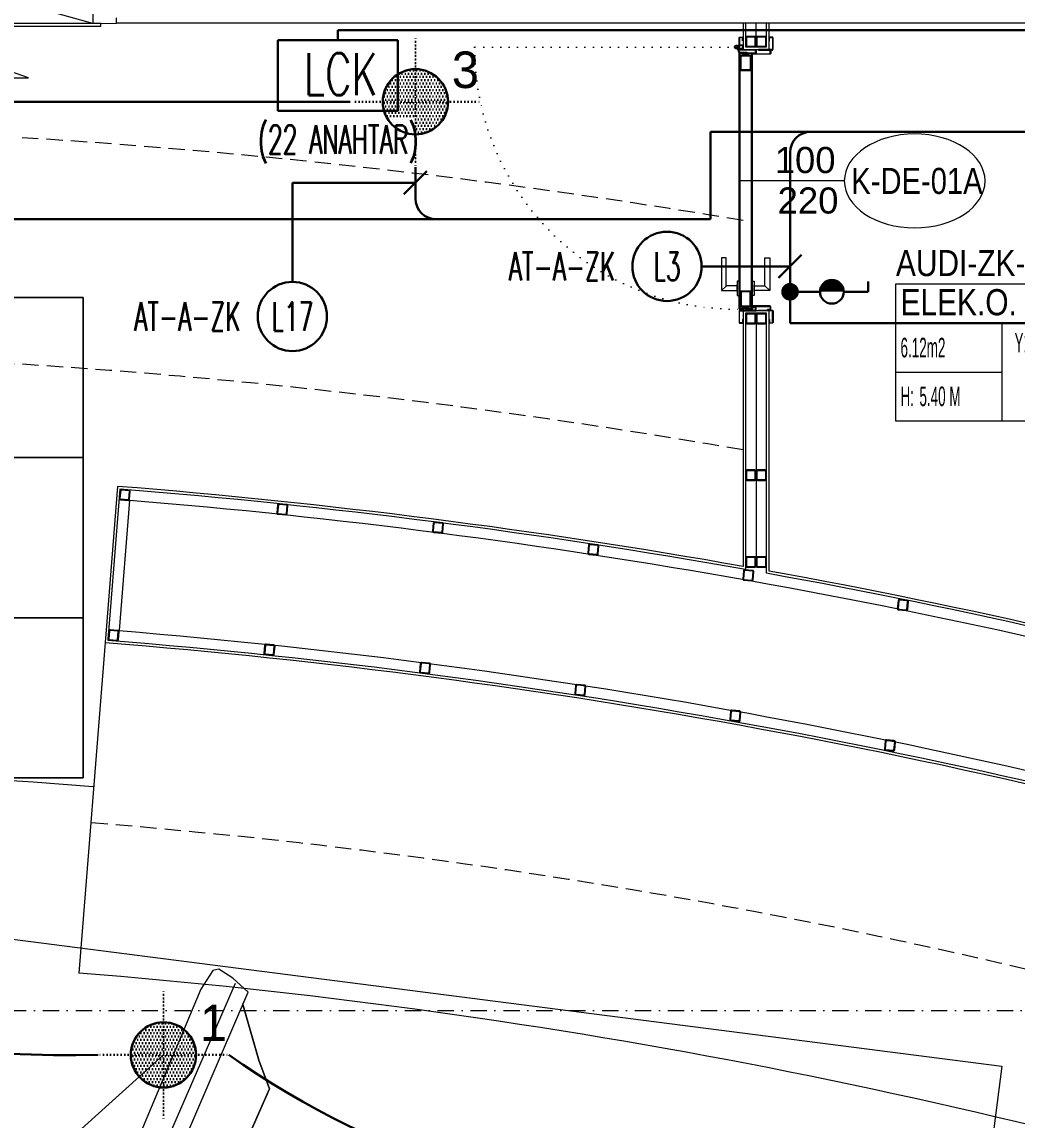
# Model space of a CAD drawing. Extents: x -1701 to 23780, y -363 to 7742.
# Drawn here: x 4251.3 to 4632.5, y 1943 to 2363.6 of the extents above; entities that cross this region are included whole.
import ezdxf
from ezdxf.enums import TextEntityAlignment as Align

# ---------------------------------------------------------------- set-up
doc = ezdxf.new("R2010")
doc.units = 0
doc.header["$LTSCALE"] = 25
doc.header["$MEASUREMENT"] = 0
doc.header["$PDMODE"] = 1
for name, pattern in [('Audi$0$DASHDOT2', [0.5, 0.25, -0.125, 0, -0.125]), ('Audi$0$DOT2', [0.125, 0, -0.125]), ('Audi$0$HIDDEN', [0.375, 0.25, -0.125]), ('DOT2', [0.125, 0, -0.125])]:
    doc.linetypes.add(name, pattern=pattern)
doc.layers.get('0').update_dxf_attribs({"color": 9, "lineweight": 9})
for name, color, linetype, lineweight in [('31', 9, 'Continuous', 9), ('Audi$0$04', 8, 'Continuous', 9), ('Audi$0$05', 8, 'Continuous', 9), ('Audi$0$06B', 8, 'Continuous', 9), ('Audi$0$06C', 8, 'Continuous', 9), ('Audi$0$06D', 8, 'Continuous', 9), ('Audi$0$10', 8, 'Continuous', 9), ('Audi$0$11', 8, 'Continuous', 9), ('Audi$0$14', 8, 'Continuous', 9), ('Audi$0$20', 8, 'Audi$0$DOT2', 9), ('Audi$0$21', 8, 'Continuous', 9), ('Audi$0$22', 8, 'Continuous', 9), ('Audi$0$24', 8, 'Audi$0$DASHDOT2', 9), ('Audi$0$32-ekipman', 8, 'Continuous', 9), ('Audi$0$35', 8, 'Continuous', 9), ('E-ANAHTAR (ETANŞ)', 7, 'Continuous', 30), ('E-Aydınlatma', 7, 'Continuous', 30), ('E-KABLO', 7, 'Continuous', 30), ('E-LİNYE', 7, 'Continuous', 30), ('E-OTOMASYON LOKAL KUMANDA TUŞ TAKIMI', 7, 'Continuous', 30), ('E-YAZI', 7, 'Continuous', 30), ('E-YUKARI ÇIKAN HAT', 7, 'Continuous', 30)]:
    doc.layers.add(name, color=color, linetype=linetype, lineweight=lineweight)
doc.styles.add('Audi$0$Arial', font='arial.ttf', dxfattribs={"height": 2.5})
doc.styles.add('Audi$0$MuuM_TEXT-STANDART', font='ARIALN.TTF')
doc.styles.add('E-YAZI', font='txttw.shx')
doc.styles.add('TX-TEXT', font='')
doc.styles.get('TX-TEXT').set_extended_font_data('TrSah Futura Lt BT')

# ---------------------------------------------------------------- blocks, each defined once
blk = doc.blocks.new('Audi$0$gr-p-barel kilitli kapı kolu')
at = {"flags": 128}
for points in [[(-0.9, 0.8), (-0.9, 4.9), (-11.7, 4.9), (-11.7, 6.7), (0.9, 6.7), (0.9, 0.8)], [(-0.8, 5), (0.8, 6.6)]]:
    blk.add_lwpolyline(points, dxfattribs=at)
blk.add_lwpolyline([(-2.75, 0), (-2.75, 0.7), (2.75, 0.7), (2.75, 0)])
blk.add_lwpolyline([(-1.3, 0.7), (1.3, 0.7), (1.3, 0.8), (-1.3, 0.8)], close=True)
blk = doc.blocks.new('Audi$0$prf-scr2')
at = {"linetype": 'Audi$0$DOT2', "ltscale": 10}
blk.add_line((0, 0.19), (0, -1.06), dxfattribs=at)
for p, q in [((0.09, -0.24), (-0.09, -0.2)), ((-0.09, -0.24), (0.09, -0.28)), ((0.09, -0.32), (-0.09, -0.28)), ((-0.09, -0.32), (0.09, -0.36)), ((0.09, -0.4), (-0.09, -0.36)), ((-0.09, -0.4), (0.09, -0.44)), ((0.09, -0.48), (-0.09, -0.44)), ((-0.09, -0.48), (0.09, -0.52)), ((0.09, -0.56), (-0.09, -0.52)), ((-0.09, -0.56), (0.09, -0.6)), ((0.09, -0.64), (-0.09, -0.6)), ((-0.09, -0.64), (0.09, -0.68)), ((0.09, -0.72), (-0.09, -0.68)), ((-0.09, -0.72), (0.09, -0.76)), ((0.06, -0.84), (-0.08, -0.76)), ((-0.07, -0.8), (0.06, -0.84)), ((0.09, -0.17), (0, -0.15)), ((0, -0.18), (0.09, -0.2))]:
    blk.add_line(p, q)
blk.add_lwpolyline([(0.23, 0), (-0.23, 0), (-0.23, -0.01), (-0.12, -0.14), (0.12, -0.14), (0.23, -0.01), (0.23, 0)], close=True)
for points in [[(0.23, -0.01), (-0.23, -0.01)], [(-0.09, -0.14), (-0.09, -0.2), (-0.12, -0.22), (-0.12, -0.23), (-0.09, -0.24), (-0.09, -0.28), (-0.12, -0.3), (-0.12, -0.31), (-0.09, -0.32), (-0.09, -0.36), (-0.12, -0.38), (-0.12, -0.39), (-0.09, -0.4), (-0.09, -0.44), (-0.12, -0.46), (-0.12, -0.46), (-0.09, -0.48), (-0.09, -0.52), (-0.12, -0.54), (-0.12, -0.54), (-0.09, -0.56), (-0.09, -0.6), (-0.12, -0.62), (-0.12, -0.62), (-0.09, -0.64), (-0.09, -0.68), (-0.12, -0.69), (-0.12, -0.7), (-0.09, -0.72), (-0.09, -0.73), (-0.08, -0.76), (-0.1, -0.77), (-0.1, -0.78), (-0.07, -0.8), (-0.01, -0.94), (0, -0.95), (0.01, -0.94), (0.08, -0.76), (0.09, -0.76), (0.12, -0.74), (0.12, -0.73), (0.09, -0.72), (0.09, -0.68), (0.12, -0.66), (0.12, -0.66), (0.09, -0.64), (0.09, -0.6), (0.12, -0.58), (0.12, -0.58), (0.09, -0.56), (0.09, -0.52), (0.12, -0.5), (0.12, -0.5), (0.09, -0.48), (0.09, -0.44), (0.12, -0.43), (0.12, -0.42), (0.09, -0.4), (0.09, -0.36), (0.12, -0.35), (0.12, -0.34), (0.09, -0.32), (0.09, -0.28), (0.12, -0.27), (0.12, -0.26), (0.09, -0.24), (0.09, -0.2), (0.12, -0.19), (0.12, -0.18), (0.09, -0.17), (0.09, -0.14)]]:
    blk.add_lwpolyline(points)
blk = doc.blocks.new('Audi$0$K-SAC-01')
at = {"layer": 'Audi$0$10'}
for points in [[(-4.6, 11.2, -0.414214), (-4.5, 11.3), (-0.1, 11.3, -0.414214), (0, 11.2), (0, 5.9), (0.2, 5.9), (0.2, 11.2, 0.414214), (-0.1, 11.5), (-4.5, 11.5, 0.414214), (-4.8, 11.2), (-4.8, 10.3, 0.414214), (-4.5, 10), (-3.4, 10), (-3.4, 10.2), (-4.5, 10.2, -0.414214), (-4.6, 10.3)], [(0.2, 10.3, -0.414214), (0.5, 10.6), (1.5, 10.6, -0.414214), (1.8, 10.3), (1.8, 3.9, -0.414214), (1.5, 3.6, -0.414214), (1.2, 3.9), (1.2, 4.8), (0.2, 4.8), (0.2, -1.2, -0.414214), (-0.1, -1.5), (-4.5, -1.5, -0.414214), (-4.8, -1.2), (-4.8, -0.3, -0.414214), (-4.5, 0), (-3.4, 0), (-3.4, -0.2), (-4.5, -0.2, 0.414214), (-4.6, -0.3), (-4.6, -1.2, 0.414214), (-4.5, -1.3), (-0.1, -1.3, 0.414214), (0, -1.2), (0, 5), (1.4, 5), (1.4, 3.9, 0.414214), (1.5, 3.8, 0.414214), (1.6, 3.9), (1.6, 10.3, 0.414214), (1.5, 10.4), (0.5, 10.4, 0.414214), (0.4, 10.3), (0.4, 9.4), (0.2, 9.4)], [(99.8, 10.3, 0.414214), (99.5, 10.6), (98.5, 10.6, 0.414214), (98.2, 10.3), (98.2, 3.9, 0.414214), (98.5, 3.6, 0.414214), (98.8, 3.9), (98.8, 4.8), (99.8, 4.8), (99.8, -1.2, 0.414214), (100.1, -1.5), (104.5, -1.5, 0.414214), (104.8, -1.2), (104.8, -0.3, 0.414214), (104.5, 0), (103.4, 0), (103.4, -0.2), (104.5, -0.2, -0.414214), (104.6, -0.3), (104.6, -1.2, -0.414214), (104.5, -1.3), (100.1, -1.3, -0.414214), (100, -1.2), (100, 5), (98.6, 5), (98.6, 3.9, -0.414214), (98.5, 3.8, -0.414214), (98.4, 3.9), (98.4, 10.3, -0.414214), (98.5, 10.4), (99.5, 10.4, -0.414214), (99.6, 10.3), (99.6, 9.4), (99.8, 9.4)], [(104.6, 11.2, 0.414214), (104.5, 11.3), (100.1, 11.3, 0.414214), (100, 11.2), (100, 5.9), (99.8, 5.9), (99.8, 11.2, -0.414214), (100.1, 11.5), (104.5, 11.5, -0.414214), (104.8, 11.2), (104.8, 10.3, -0.414214), (104.5, 10), (103.4, 10), (103.4, 10.2), (104.5, 10.2, 0.414214), (104.6, 10.3)], [(-0.38, -2.01), (1, -1.37), (1, 1.5), (1.2, 1.5), (1.2, -1.5), (-0.27, -2.18, -14.796002)]]:
    blk.add_lwpolyline(points, format="xyb", close=True, dxfattribs=at)
for points in [[(98.8, 0.15), (98.8, 2.15), (99.1, 2.15), (99.1, 3.19), (1.5, 3.19), (1.5, 2.15), (1.8, 2.15), (1.8, 0.15), (1.5, 0.15), (1.5, 1.85), (1.2, 1.85), (1.2, 3.49), (99.4, 3.49), (99.4, 1.85), (99.1, 1.85), (99.1, 0.15)], [(98.8, 2.15), (98.8, 0.15), (99.4, 0.15), (99.4, -1.5), (1.2, -1.5), (1.2, 0.15), (1.8, 0.15), (1.8, 2.15), (2.1, 2.15), (2.1, -0.15), (1.5, -0.15), (1.5, -1.2), (99.1, -1.2), (99.1, -0.15), (98.5, -0.15), (98.5, 2.15), (98.8, 2.15)]]:
    blk.add_lwpolyline(points, dxfattribs=at)
for points in [[(2.1, 3), (8.1, 3), (8.1, -1), (2.1, -1)], [(2.4, 2.7), (7.8, 2.7), (7.8, -0.7), (2.4, -0.7)], [(98.5, 3), (92.5, 3), (92.5, -1), (98.5, -1)], [(98.2, 2.7), (92.8, 2.7), (92.8, -0.7), (98.2, -0.7)]]:
    blk.add_lwpolyline(points, close=True, dxfattribs=at)
blk.add_circle((-0.95, -2.5), 0.55, dxfattribs=at)
at = {"layer": 'Audi$0$20', "linetype": 'Audi$0$HIDDEN'}
for points in [[(-0.2, -1.3), (-0.2, 0), (-1.7, 0), (-1.7, -1.3)], [(-0.4, -1.99), (-0.4, -0.2), (-1.5, -0.2), (-1.5, -1.99)]]:
    blk.add_lwpolyline(points, dxfattribs=at)
at = {"layer": 'Audi$0$20'}
blk.add_lwpolyline([(-0.95, -2.5), (-0.95, -102.85)], dxfattribs=at)
blk.add_arc((-0.95, -2.5), 100.35, 270, 1.5131, dxfattribs=at)
at = {"layer": 'Audi$0$06B'}
blk.add_blockref('Audi$0$gr-p-barel kilitli kapı kolu', (91.4, 3.51), dxfattribs=at)
at = {"layer": 'Audi$0$06B', "xscale": -1, "rotation": 180}
blk.add_blockref('Audi$0$gr-p-barel kilitli kapı kolu', (91.4, -1.51), dxfattribs=at)
at = {"layer": 'Audi$0$10', "xscale": -1, "rotation": 90}
blk.add_blockref('Audi$0$prf-scr2', (1.5, 1), dxfattribs=at)
at = {"layer": 'Audi$0$10', "rotation": 270}
blk.add_blockref('Audi$0$prf-scr2', (99.1, 1.22), dxfattribs=at)
blk = doc.blocks.new('Audi$0$Prf-40x40')
for points in [[(1.5, -2), (-1.5, -2, -0.414214), (-2, -1.5), (-2, 1.5, -0.414214), (-1.5, 2), (1.5, 2, -0.414214), (2, 1.5), (2, -1.5, -0.414214)], [(1.5, -1.7), (-1.5, -1.7, -0.414214), (-1.7, -1.5), (-1.7, 1.5, -0.414214), (-1.5, 1.7), (1.5, 1.7, -0.414214), (1.7, 1.5), (1.7, -1.5, -0.414214)]]:
    blk.add_lwpolyline(points, format="xyb", close=True)
at = {"color": 252}
blk.add_point((0, 0), dxfattribs=at)
blk = doc.blocks.new('Audi$0$P-AKS_AUDI')
at = {"layer": 'Audi$0$24'}
blk.add_lwpolyline([(-3840, -800), (360, -800)], dxfattribs=at)
blk = doc.blocks.new('Audi$0$0_roomno2-flat-2')
at = {"layer": 'Audi$0$21'}
blk.add_lwpolyline([(96.88, -52.5), (0, -52.5), (0, 0), (96.88, 0)], close=True, dxfattribs=at)
for points in [[(0, -15), (96.88, -15)], [(40.62, -15), (40.62, -52.5)], [(59.38, -15), (59.38, -52.5)], [(78.12, -15), (78.12, -52.5)], [(0, -33.75), (40.62, -33.75)]]:
    blk.add_lwpolyline(points, dxfattribs=at)
at = {"layer": 'Audi$0$21', "style": 'Audi$0$MuuM_TEXT-STANDART', "width": 0.6}
blk.add_text('H:', height=7.5, dxfattribs=at).set_placement((1.75, -43.04), align=Align.MIDDLE_LEFT)
at = {"layer": 'Audi$0$21', "style": 'Audi$0$Arial'}
blk.add_attdef('ODANO', (0, 5.85), '', height=10, dxfattribs=at)
blk.add_attdef('MEKANADI', text='', height=10, dxfattribs=at).set_placement((1.75, -15), align=Align.BOTTOM_LEFT)
at = {"layer": 'Audi$0$21', "style": 'Audi$0$MuuM_TEXT-STANDART', "width": 0.6}
for tag, p in [('M2', (1.75, -24.38)), ('TEMIZTAVANYUKSEKLIGI', (9, -43.04))]:
    blk.add_attdef(tag, text='', height=7.5, dxfattribs=at).set_placement(p, align=Align.MIDDLE_LEFT)
for tag, p in [('YER01', (50, -22.5)), ('TAVAN01', (68.75, -22.5)), ('DUVAR01', (87.5, -22.5)), ('YER02', (50, -33.75)), ('TAVAN02', (68.75, -33.75)), ('DUVAR02', (87.5, -33.75)), ('YER03', (50, -45)), ('TAVAN03', (68.75, -45)), ('DUVAR03', (87.5, -45))]:
    blk.add_attdef(tag, text='', height=7.5, dxfattribs=at).set_placement(p, align=Align.MIDDLE_CENTER)
blk = doc.blocks.new('Audi$0$p-krt-yangindolabi_vw')
at = {"linetype": 'Continuous'}
blk.add_lwpolyline([(-37.41, 54.8), (-36, 58.78), (-36, 44.76), (-47.25, 40.82), (-24.75, 40.82), (-36, 36.88), (-36, 25.98)], dxfattribs=at)
for points in [[(-36, 58.78), (-37.41, 54.8)], [(-36, 58.78), (-34.59, 54.8)]]:
    blk.add_lwpolyline(points)
for points in [[(-72, 20), (-75, 20), (-75, 21), (3, 21), (3, 20)], [(-72, 0), (0, 0), (0, 20), (-72, 20)], [(0, 20), (-72, 0), (0, 0)]]:
    blk.add_lwpolyline(points, close=True)
blk = doc.blocks.new('Audi$0$p-zemin kat')
at = {"layer": 'Audi$0$06D'}
for points in [[(4532.5, 2357.5), (4532.5, 2363)], [(4532.5, 2248.5), (4532.5, 2158.29)]]:
    blk.add_lwpolyline(points, dxfattribs=at)
blk.add_lwpolyline([(4762.5, 2096.54, 0.047625), (4292.46, 2180.34), (4288.5, 2130.49, -0.050892), (4780.05, 2039.53, -0.049178)], format="xyb", dxfattribs=at)
at = {"layer": 'Audi$0$11'}
for points in [[(4197.5, 2363), (4287.5, 2363.15)], [(4527.5, 2363), (4527.5, 2353), (4537.5, 2353), (4537.5, 2363)], [(4528.5, 2363), (4528.5, 2354), (4536.5, 2354), (4536.5, 2363)]]:
    blk.add_lwpolyline(points, dxfattribs=at)
for points in [[(4762.5, 2101.73, 0.022939), (4537.5, 2153.27), (4537.5, 2230), (4537.5, 2230), (4537.5, 2253), (4527.5, 2253), (4527.5, 2240), (4527.5, 2240), (4527.5, 2230), (4527.5, 2230), (4527.5, 2155.06, 0.024009), (4287.87, 2185.72), (4283.12, 2125.91, -0.05155), (4780.05, 2034.32, -0.05155)], [(4762.5, 2100.69, 0.02305), (4536.5, 2152.43), (4536.5, 2230), (4536.5, 2252), (4528.5, 2252), (4528.5, 2240), (4528.5, 2230), (4528.5, 2153.87, 0.024028), (4288.79, 2184.65), (4284.2, 2126.83, -0.051333), (4779.25, 2035.6, -0.051333)]]:
    blk.add_lwpolyline(points, format="xyb", dxfattribs=at)
at = {"layer": 'Audi$0$14'}
blk.add_lwpolyline([(4782.5, 2365), (4782.5, 2363.15), (4287.5, 2363.15), (4287.5, 2365.15)], dxfattribs=at)
at = {"layer": 'Audi$0$20', "linetype": 'Audi$0$HIDDEN', "lineweight": 0}
blk.add_arc((4088.57, -323.37), 2647.53, 80.45701, 156.55486, dxfattribs=at)
at = {"rotation": 270}
blk.add_blockref('Audi$0$K-SAC-01', (4527.5, 2353), dxfattribs=at)
ref = blk.add_blockref('Audi$0$0_roomno2-flat-2', (4586.07, 2263.25))
ref.add_attrib('ODANO', 'AUDI-ZK-10', dxfattribs={"layer": 'Audi$0$21', "height": 10, "style": 'Audi$0$MuuM_TEXT-STANDART'}).set_placement((4586.07, 2263.25), align=Align.BOTTOM_LEFT)
ref.add_attrib('MEKANADI', 'ELEK.O.', dxfattribs={"layer": 'Audi$0$21', "height": 10, "style": 'Audi$0$MuuM_TEXT-STANDART'}).set_placement((4587.82, 2248.25), align=Align.BOTTOM_LEFT)
ref.add_attrib('M2', '6.12m2', dxfattribs={"layer": 'Audi$0$21', "height": 7.5, "style": 'Audi$0$MuuM_TEXT-STANDART', "width": 0.6}).set_placement((4587.82, 2238.88), align=Align.MIDDLE_LEFT)
ref.add_attrib('TEMIZTAVANYUKSEKLIGI', '5.40 M', dxfattribs={"layer": 'Audi$0$21', "height": 7.5, "style": 'Audi$0$MuuM_TEXT-STANDART', "width": 0.6}).set_placement((4595.07, 2220.21), align=Align.MIDDLE_LEFT)
ref.add_attrib('YER01', 'Y10', dxfattribs={"layer": 'Audi$0$21', "height": 7.5, "style": 'Audi$0$MuuM_TEXT-STANDART', "width": 0.6}).set_placement((4636.07, 2240.75), align=Align.MIDDLE_CENTER)
ref.add_attrib('TAVAN01', 'T09', dxfattribs={"layer": 'Audi$0$21', "height": 7.5, "style": 'Audi$0$MuuM_TEXT-STANDART', "width": 0.6}).set_placement((4654.82, 2240.75), align=Align.MIDDLE_CENTER)
ref.add_attrib('DUVAR01', 'D07', dxfattribs={"layer": 'Audi$0$21', "height": 7.5, "style": 'Audi$0$MuuM_TEXT-STANDART', "width": 0.6}).set_placement((4673.57, 2240.75), align=Align.MIDDLE_CENTER)
at = {"layer": 'Audi$0$10', "xscale": -1}
for p in [(4530.5, 2356), (4534.5, 2356), (4530.5, 2250), (4534.5, 2250), (4530.5, 2190), (4534.5, 2190), (4530.5, 2156.79), (4534.5, 2156.79)]:
    blk.add_blockref('Audi$0$Prf-40x40', p, dxfattribs=at)
at = {"layer": 'Audi$0$10', "xscale": -0.9999999999999998, "rotation": 354.7956545094888}
for p in [(4290.67, 2182.47), (4351.07, 2176.92), (4410.68, 2169.95), (4470.16, 2161.53), (4529.51, 2151.64), (4588.72, 2140.27), (4286.36, 2128.68), (4346.1, 2123.14), (4405.72, 2116.17), (4465.2, 2107.75), (4524.55, 2097.85), (4583.76, 2086.49)]:
    blk.add_blockref('Audi$0$Prf-40x40', p, dxfattribs=at)
at = {"layer": 'Audi$0$24'}
blk.add_blockref('Audi$0$P-AKS_AUDI', (4722.5, 2785), dxfattribs=at)
at = {"layer": 'Audi$0$32-ekipman', "xscale": -1, "rotation": 180}
blk.add_blockref('Audi$0$p-krt-yangindolabi_vw', (4278.5, 2383), dxfattribs=at)
blk = doc.blocks.new('Audi$0$0_doorno')
blk.add_lwpolyline([(4.5, 0), (12.5, 0)])
blk.add_ellipse((-0.891, 0), major_axis=(-5.391, 0), ratio=0.666667)
at = {"style": 'Audi$0$Arial'}
blk.add_attdef('YUKSEKLIK', text='', height=2, dxfattribs=at).set_placement((5, 12.3), align=Align.TOP_LEFT)
blk.add_attdef('KAPINO', text='', height=2, dxfattribs=at).set_placement((0, 0), align=Align.MIDDLE)
blk.add_attdef('GENISLIK', text='', height=2, dxfattribs=at).set_placement((5, -3.789), align=Align.BOTTOM_LEFT)
blk = doc.blocks.new('Audi$0$Group-322-1')
for p, q in [((384781.331, 69370.2105), (384781.2966, 69370.1597)), ((384781.5743, 69369.9737), (384781.331, 69370.2105)), ((384781.2966, 69370.1597), (384781.2703, 69370.0916)), ((384781.2703, 69370.0916), (384781.2557, 69370.0172)), ((384781.2352, 69370.0373), (384781.1991, 69370.0045)), ((384781.2557, 69370.0172), (384781.2352, 69370.0373)), ((384781.9623, 69369.3941), (384781.2557, 69370.0169)), ((384781.2557, 69370.0169), (384781.2754, 69369.9991)), ((384781.1619, 69369.9731), (384781.1407, 69369.9383)), ((384781.1991, 69370.0045), (384781.1619, 69369.9731)), ((384781.784, 69369.4706), (384781.1997, 69370.004)), ((384781.6545, 69369.8691), (384781.5743, 69369.9737)), ((384781.1407, 69369.9383), (384781.6919, 69369.4347)), ((384781.7823, 69369.6607), (384781.6545, 69369.8691)), ((384781.9441, 69369.4245), (384781.7823, 69369.6607)), ((384781.6228, 69369.4109), (384781.7921, 69369.4695)), ((384781.7921, 69369.4695), (384781.8013, 69369.4647)), ((384781.8013, 69369.4647), (384781.8317, 69369.4193)), ((384781.8241, 69369.4453), (384781.8377, 69369.4563)), ((384781.8377, 69369.4563), (384781.862, 69369.4435)), ((384781.862, 69369.4435), (384781.8993, 69369.4183)), ((384781.9863, 69369.3597), (384781.9441, 69369.4245)), ((384781.6183, 69369.395), (384781.6228, 69369.4109)), ((384781.6494, 69369.3621), (384781.6183, 69369.395)), ((384781.7937, 69369.3845), (384781.6889, 69369.3595)), ((384781.7664, 69369.3807), (384781.9464, 69369.2177)), ((384781.8226, 69369.3912), (384781.7937, 69369.3845)), ((384781.8894, 69369.3631), (384781.8226, 69369.3912)), ((384781.8317, 69369.4193), (384781.8727, 69369.4049)), ((384781.8993, 69369.4183), (384781.9205, 69369.3851)), ((384781.9205, 69369.3851), (384781.9175, 69369.372)), ((384781.6889, 69369.3595), (384781.6494, 69369.3621)), ((384781.9084, 69369.3622), (384781.8894, 69369.3631)), ((384781.9175, 69369.372), (384781.9084, 69369.3622)), ((384781.9692, 69369.3081), (384781.9114, 69369.3606)), ((384781.97, 69369.3257), (384781.9863, 69369.3597)), ((384781.9978, 69369.329), (384781.9767, 69369.3483)), ((384781.9625, 69369.2298), (384782.008, 69369.3088)), ((384781.9659, 69369.2362), (384781.97, 69369.3257)), ((384782.008, 69369.3088), (384781.9978, 69369.329))]:
    blk.add_line(p, q)
blk.add_lwpolyline([(384781.331, 69370.2105), (384781.5743, 69369.9737), (384781.6545, 69369.8691), (384781.7823, 69369.6607), (384781.9441, 69369.4245), (384781.9863, 69369.3597), (384781.9796, 69369.3457), (384781.9978, 69369.329), (384782.008, 69369.3088), (384781.9659, 69369.2362), (384781.9464, 69369.2177), (384781.7687, 69369.3785), (384781.6889, 69369.3595), (384781.6494, 69369.3621), (384781.6183, 69369.395), (384781.6228, 69369.4109), (384781.6919, 69369.4347), (384781.1407, 69369.9383), (384781.1619, 69369.9731), (384781.1991, 69370.0045), (384781.2352, 69370.0373), (384781.2557, 69370.0169), (384781.2703, 69370.0916), (384781.2966, 69370.1597)], close=True)
blk = doc.blocks.new('Audi$0$Group-324-1')
for p, q in [((384781.7733, 69371.0498), (384781.7031, 69371.0121)), ((384782.5366, 69370.3335), (384781.7733, 69371.0498)), ((384781.7031, 69371.0121), (384781.6524, 69370.9735)), ((384782.4941, 69370.2883), (384781.7252, 69371.016)), ((384781.8057, 69371.015), (384782.0321, 69370.9999)), ((384782.0321, 69370.9999), (384782.1497, 69371.0007)), ((384782.1497, 69371.0007), (384782.6141, 69370.5571)), ((384781.6524, 69370.9735), (384781.6499, 69370.9499)), ((384781.6499, 69370.9499), (384781.7011, 69370.8824)), ((384781.7011, 69370.8824), (384782.4371, 69370.2063)), ((384782.6141, 69370.5571), (384782.5545, 69370.4624)), ((384782.5545, 69370.4624), (384782.5076, 69370.3596))]:
    blk.add_line(p, q)
blk.add_lwpolyline([(384782.6141, 69370.5571), (384782.1497, 69371.0007), (384782.0321, 69370.9999), (384781.8107, 69371.0146), (384781.7733, 69371.0498), (384781.7031, 69371.0121), (384781.6524, 69370.9735), (384781.6499, 69370.9499), (384781.7011, 69370.8824), (384782.4371, 69370.2063), (384782.5131, 69370.3555), (384782.5079, 69370.3604), (384782.5545, 69370.4624)], close=True)
blk = doc.blocks.new('Audi$0$p-audi_arac')
at = {"layer": 'Audi$0$06D', "lineweight": 0, "flags": 128}
blk.add_lwpolyline([(695.6, 0.8), (-4.4, 0.8), (-4.4, 400.8), (695.6, 400.8)], close=True, dxfattribs=at)
at = {"xscale": 99.99999999999999, "yscale": 99.99999999999999, "zscale": 99.99999999999999, "rotation": 117.1763778173342}
for name in ['Audi$0$Group-324-1', 'Audi$0$Group-322-1']:
    blk.add_blockref(name, (23745751.03, -31061967.79), dxfattribs=at)
blk = doc.blocks.new('Audi$0$Group-41-1')
for p, q in [((384804.5645, 69162.035), (384804.5645, 69161.585)), ((384805.1779, 69162.035), (384804.5645, 69162.035)), ((384805.1779, 69161.585), (384805.1779, 69162.035)), ((384804.5645, 69161.585), (384805.1779, 69161.585))]:
    blk.add_line(p, q)
at = {"flags": 128}
blk.add_lwpolyline([(384804.5645, 69162.035), (384805.1779, 69162.035), (384805.1779, 69161.585), (384804.5645, 69161.585)], close=True, dxfattribs=at)
blk = doc.blocks.new('Audi$0$Group-42-1')
at = {"layer": 'Audi$0$05', "color": 7}
for p in [(-1.2267, 0), (-0.6133, 0), (0, 0)]:
    blk.add_blockref('Audi$0$Group-41-1', p, dxfattribs=at)
blk = doc.blocks.new('Audi')
at = {"layer": 'Audi$0$06C', "linetype": 'Continuous', "lineweight": 0}
blk.add_lwpolyline([(4283.12, 2125.91), (4273.07, 1999.31)], dxfattribs=at)
blk.add_arc((4088.57, -323.37), 2330, 72.7227, 85.45844, dxfattribs=at)
at = {"layer": 'Audi$0$20', "linetype": 'Audi$0$HIDDEN', "lineweight": 0}
blk.add_lwpolyline([(1754.32, 730, -0.342283), (4527.5, 2199.66, -0.342283)], format="xyb", dxfattribs=at)
at = {"layer": 'Audi$0$20', "linetype": 'Audi$0$HIDDEN'}
blk.add_lwpolyline([(4277.64, 2056.86, -0.053744), (4780.58, 1961.88, -0.051764)], format="xyb", dxfattribs=at)
at = {"layer": 'Audi$0$35'}
blk.add_arc((4088.57, -323.37), 2401.58, 85.46185, 153.71717, dxfattribs=at)
at = {"layer": 'Audi$0$04', "rotation": 172.6899395192608}
blk.add_blockref('Audi$0$p-audi_arac', (4622.37, 1965.03), dxfattribs=at)
at = {"layer": 'Audi$0$05', "color": 7, "xscale": 100, "yscale": 100, "zscale": 100, "rotation": 270}
blk.add_blockref('Audi$0$Group-42-1', (-6911928.78, 38482591.84), dxfattribs=at)
at = {"layer": 'Audi$0$10'}
blk.add_blockref('Audi$0$p-zemin kat', (0, 0), dxfattribs=at)
at = {"layer": 'Audi$0$22'}
ref = blk.add_blockref('Audi$0$0_doorno', (4588.8, 2302.7), dxfattribs=dict(at, xscale=-5, yscale=5, zscale=5))
ref.add_attrib('KAPINO', 'K-DE-01A', dxfattribs={"layer": '0', "height": 10, "style": 'Audi$0$Arial', "width": 0.8}).set_placement((4594.12, 2302.7), align=Align.MIDDLE)
ref.add_attrib('GENISLIK', '100', dxfattribs={"layer": '0', "height": 10, "style": 'Audi$0$Arial'}).set_placement((4539.64, 2302.7), align=Align.BOTTOM_LEFT)
ref.add_attrib('YUKSEKLIK', '220', dxfattribs={"layer": '0', "height": 10, "style": 'Audi$0$Arial'}).set_placement((4540.75, 2300.2), align=Align.TOP_LEFT)
blk = doc.blocks.new('p-bur-VW-spotlight')
at = {"layer": 'E-Aydınlatma'}
h = blk.add_hatch(dxfattribs=at)
h.set_pattern_fill('DOTS', color=4, scale=20)
edge = h.paths.add_edge_path()
edge.add_arc((0, 0), 12.5, 0, 360)
at = {"layer": 'E-Aydınlatma', "color": 4, "linetype": 'DOT2', "ltscale": 0.4}
for q in [(0, 25), (-25, 0), (0, -25), (25, 0)]:
    blk.add_line((0, 0), q, dxfattribs=at)
at = {"layer": 'E-Aydınlatma', "color": 4, "linetype": 'ByBlock'}
blk.add_circle((0, 0), 12.5, dxfattribs=at)
at = {"layer": 'E-Aydınlatma', "color": 4, "style": 'TX-TEXT', "text_generation_flag": 4}
blk.add_attdef('W', text='', height=14, rotation=180, dxfattribs=at).set_placement((19.53, 11.56), align=Align.MIDDLE_CENTER)
blk = doc.blocks.new('3.10 kotu elk')
at = {"color": 2, "linetype": 'ByBlock'}
ref = blk.add_blockref('p-bur-VW-spotlight', (4402, -1872), dxfattribs=at)
ref.add_attrib('W', '3', dxfattribs={"height": 14, "rotation": 180, "style": 'TX-TEXT', "text_generation_flag": 6}).set_placement((4421.15, -1870.93), align=Align.BOTTOM_CENTER)
blk = doc.blocks.new('100_OTOMASYON LOKAL KUMANDA TUŞ TAKIMI')
at = {"layer": 'E-OTOMASYON LOKAL KUMANDA TUŞ TAKIMI', "color": 4}
for p, q in [((-2.87, 0), (-2.87, 3.382)), ((-2.87, 3.382), (2.87, 3.382)), ((2.87, 3.382), (2.87, 0)), ((2.87, 0), (-2.87, 0))]:
    blk.add_line(p, q, dxfattribs=at)
at = {"layer": 'E-OTOMASYON LOKAL KUMANDA TUŞ TAKIMI', "color": 3, "style": 'E-YAZI', "width": 0.7}
blk.add_text('LCK', height=2, dxfattribs=at).set_placement((-1.624, 0.748))
blk = doc.blocks.new('100_ANAHTAR (ETANŞ)')
at = {"layer": 'E-ANAHTAR (ETANŞ)', "color": 4}
for p, q in [((0, 5.345), (-0.714, 5.345)), ((0, 3.673), (0, 5.345)), ((0, 2.053), (0, 0))]:
    blk.add_line(p, q, dxfattribs=at)
at = {"layer": 'E-ANAHTAR (ETANŞ)', "color": 4, "const_width": 0.81}
blk.add_lwpolyline([(0, 3.268, 0.414214), (-0.405, 2.863, 0.414214), (0, 2.458, 0.414214)], format="xyb", dxfattribs=at)
at = {"layer": 'E-ANAHTAR (ETANŞ)', "color": 4}
blk.add_circle((0, 2.863), 0.81, dxfattribs=at)

msp = doc.modelspace()

# ---------------------------------------------------------------- linework, layer by layer
msp.add_line((4354.88, 2264.06), (4354.88, 2302))
at = {"layer": '31'}
msp.add_lwpolyline([(4305.5, 1968), (4260.91, 1927.85)], dxfattribs=at)
at = {"layer": 'E-KABLO', "color": 5}
for p, q in [((4372.25, 2356.64), (4372.25, 2360.43)), ((4372.25, 2360.43), (4706.54, 2360.43))]:
    msp.add_line(p, q, dxfattribs=at)
at = {"layer": 'E-KABLO', "color": 6}
for p, q in [((4377, 2333), (4177, 2333)), ((4515.03, 2321.55), (4728.91, 2321.55)), ((4515.03, 2288), (4515.03, 2321.55)), ((4545.5, 2313.55), (4545.5, 2248.25)), ((4402, 2308), (4402, 2296)), ((4515.03, 2288), (2464.5, 2288)), ((4545.5, 2248.25), (4641.5, 2248.25))]:
    msp.add_line(p, q, dxfattribs=at)
for centre, radius, start, end in [((4553.5, 2313.55), 8, 90, 180), ((4410, 2296), 8, 180, 270), ((4269.75, 2504.55), 536.66, 242.0478, 271.1478), ((4528.34, 2249.85), 344.36, 234.9333, 270.3587)]:
    msp.add_arc(centre, radius, start, end, dxfattribs=at)
at = {"layer": 'E-LİNYE', "color": 7, "linetype": 'Continuous'}
for p, q in [((4406.42, 2306.42), (4397.58, 2297.58)), ((4354.88, 2302), (4402, 2302)), ((4354.88, 2302), (4354.88, 2264.06)), ((4549.92, 2274.39), (4541.08, 2265.55)), ((4511.65, 2269.97), (4545.5, 2269.97))]:
    msp.add_line(p, q, dxfattribs=at)
for centre in [(4498.38, 2269.97), (4354.88, 2250.79)]:
    msp.add_circle(centre, 13.26, dxfattribs=at)
at = {"layer": 'E-YUKARI ÇIKAN HAT', "color": 4, "linetype": 'Continuous', "const_width": 3.38}
for points in [[(4543.81, 2260.24, -1), (4547.19, 2260.24, -1)], [(4543.81, 2260.24, 1), (4547.19, 2260.24, 1)]]:
    msp.add_lwpolyline(points, format="xyb", dxfattribs=at)

# ---------------------------------------------------------------- block references
at = {"color": 6}
msp.add_blockref('Audi', (0, 0), dxfattribs=at)
at = {"layer": '31'}
msp.add_blockref('3.10 kotu elk', (0, 4205), dxfattribs=at)
ref = msp.add_blockref('p-bur-VW-spotlight', (4305.5, 1968), dxfattribs=at)
ref.add_attrib('W', '1', dxfattribs={"layer": '0', "height": 14, "rotation": 180, "style": 'TX-TEXT', "text_generation_flag": 6}).set_placement((4324.65, 1969.07), align=Align.BOTTOM_CENTER)
at = {"layer": 'E-ANAHTAR (ETANŞ)', "xscale": 5.599999999999998, "yscale": 5.599999999999998, "zscale": 5.599999999999998, "rotation": 270}
msp.add_blockref('100_ANAHTAR (ETANŞ)', (4545.5, 2260.24), dxfattribs=at)
at = {"layer": 'E-OTOMASYON LOKAL KUMANDA TUŞ TAKIMI', "xscale": 8, "yscale": 8, "zscale": 8}
msp.add_blockref('100_OTOMASYON LOKAL KUMANDA TUŞ TAKIMI', (4372.25, 2329.58), dxfattribs=at)

# ---------------------------------------------------------------- texts
at = {"layer": 'E-LİNYE', "color": 3, "linetype": 'Continuous', "style": 'E-YAZI', "width": 0.6}
for s, p in [('AT-A-ZK', (4458.13, 2269.97)), ('L3', (4498.38, 2269.97)), ('AT-A-ZK', (4314.63, 2250.79)), ('L17', (4354.88, 2250.79))]:
    msp.add_text(s, height=10.938, dxfattribs=at).set_placement(p, align=Align.MIDDLE_CENTER)
at = {"layer": 'E-YAZI', "color": 3, "linetype": 'Continuous', "style": 'E-YAZI', "width": 0.6}
msp.add_text('(22 ANAHTAR)', height=10.9375, dxfattribs=at).set_placement((4372.41, 2318.56), align=Align.MIDDLE_CENTER)

doc.saveas('drawing.dxf')
